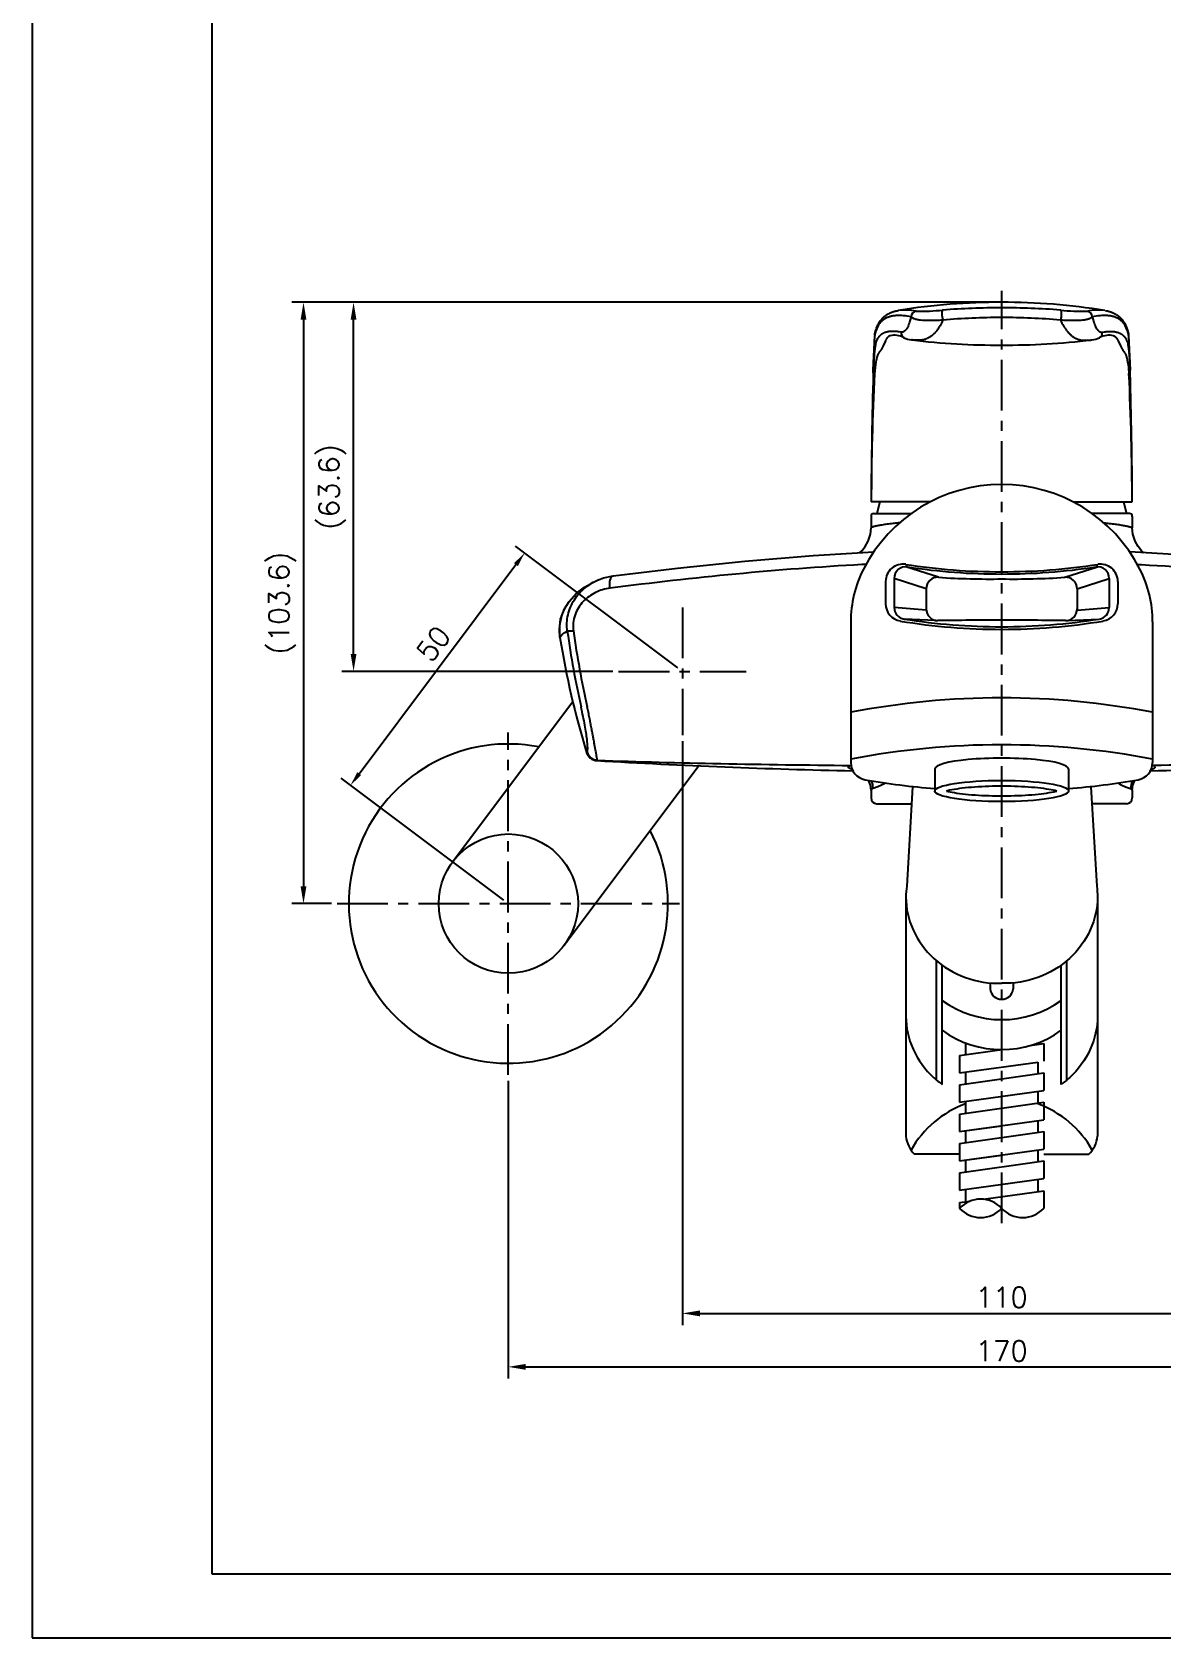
# Model space of a CAD drawing. Extents: x 9962 to 10556, y -5388 to -4968.
# Drawn here: x 9962.5 to 10157.1, y -5388.1 to -5111.5 of the extents above; entities that cross this region are included whole.
import ezdxf

# ---------------------------------------------------------------- set-up
doc = ezdxf.new("R2010")
doc.units = 0
doc.header["$LTSCALE"] = 7
doc.header["$MEASUREMENT"] = 0
doc.linetypes.add('CENTER', pattern=[2, 1.25, -0.25, 0.25, -0.25])
doc.layers.get('0').update_dxf_attribs({"color": 2, "linetype": 'CONTINUOUS'})
for name, color, linetype in [('CL', 1, 'CENTER'), ('D', 2, 'CONTINUOUS'), ('DWG', 7, 'CONTINUOUS'), ('Make2D 표시선', 7, 'CONTINUOUS'), ('Make2D 표시선 - Tangent', 7, 'CONTINUOUS')]:
    doc.layers.add(name, color=color, linetype=linetype)
doc.styles.add('GHS', font='ROMANS.shx', dxfattribs={"bigfont": 'GHS.shx'})

# ---------------------------------------------------------------- blocks, each defined once
blk = doc.blocks.new('BORDER')
for p, q in [((0, 1), (0, 0)), ((0, 0), (1, 0))]:
    blk.add_line(p, q)

msp = doc.modelspace()

# ---------------------------------------------------------------- linework, layer by layer
at = {"color": 4}
for p, q in [((9993.5, -5377.09), (9993.5, -4987.09)), ((10542.5, -5377.09), (9993.5, -5377.09))]:
    msp.add_line(p, q, dxfattribs=at)
at = {"layer": 'CL'}
for p, q in [((10129.54, -5316.67), (10129.54, -5156.02)), ((10074.54, -5210.6), (10074.54, -5232.6)), ((10063.54, -5221.6), (10085.54, -5221.6)), ((10044.54, -5291.11), (10044.54, -5232.11)), ((10015.05, -5261.61), (10074.05, -5261.61))]:
    msp.add_line(p, q, dxfattribs=at)
at = {"layer": 'D'}
for p, q in [((10128.54, -5158.02), (10007.25, -5158.02)), ((10128.54, -5158.02), (10015.88, -5158.02)), ((10009.25, -5161.02), (10009.25, -5258.61)), ((10017.88, -5218.6), (10017.88, -5161.02)), ((10062.54, -5221.6), (10015.88, -5221.6)), ((10074.54, -5233.6), (10074.54, -5334.19)), ((10014.05, -5261.61), (10007.25, -5261.61)), ((10044.54, -5292.11), (10044.54, -5343.4)), ((10077.54, -5332.19), (10181.54, -5332.19)), ((10047.54, -5341.4), (10211.54, -5341.4))]:
    msp.add_line(p, q, dxfattribs=at)
for centre, start, end in [((10125.91, -5317.43), 42.5796, 137.4204), ((10125.91, -5310.77), 222.5796, 317.4204), ((10133.16, -5310.77), 222.5796, 317.4204)]:
    msp.add_arc(centre, 4.92, start, end, dxfattribs=at)
for points in [[(10008.75, -5161.02), (10009.75, -5161.02), (10009.25, -5158.02)], [(10017.38, -5161.02), (10018.38, -5161.02), (10017.88, -5158.02)], [(10017.38, -5218.6), (10018.38, -5218.6), (10017.88, -5221.6)], [(10008.75, -5258.61), (10009.75, -5258.61), (10009.25, -5261.61)], [(10077.54, -5331.69), (10077.54, -5332.69), (10074.54, -5332.19)], [(10047.54, -5340.9), (10047.54, -5341.9), (10044.54, -5341.4)]]:
    msp.add_solid(points, dxfattribs=at)
at = {"layer": 'DWG'}
for p, q in [((10107.54, -5194.4), (10113.98, -5194.4)), ((10108.57, -5192.4), (10108.04, -5194.4)), ((10151.54, -5194.4), (10145.1, -5194.4)), ((10150.5, -5192.4), (10151.04, -5194.4)), ((10107.04, -5194.9), (10107.04, -5196.86)), ((10152.04, -5194.9), (10152.04, -5196.86)), ((10097.07, -5201.64), (10107.49, -5201.02)), ((10162.01, -5201.64), (10151.59, -5201.02)), ((10062.62, -5205.13), (10062.62, -5205.13)), ((10116.54, -5207.39), (10111.03, -5205.58)), ((10111.03, -5205.58), (10111.03, -5210.61)), ((10118.67, -5205.39), (10113.03, -5203.58)), ((10140.41, -5205.39), (10146.05, -5203.58)), ((10142.54, -5207.39), (10148.05, -5205.58)), ((10148.05, -5205.58), (10148.05, -5210.61)), ((10059.08, -5206.27), (10060.11, -5205.8)), ((10060.09, -5205.81), (10060.11, -5205.8)), ((10109.54, -5206.12), (10109.54, -5209.96)), ((10116.54, -5207.39), (10116.54, -5211.05)), ((10142.54, -5207.39), (10142.54, -5211.05)), ((10149.54, -5206.12), (10149.54, -5209.96)), ((10054.21, -5210.85), (10054.21, -5210.85)), ((10116.54, -5211.05), (10111.03, -5210.61)), ((10142.54, -5211.05), (10148.05, -5210.61)), ((10103.54, -5213.07), (10103.54, -5237.31)), ((10118.2, -5212.82), (10112.72, -5212.58)), ((10140.88, -5212.82), (10146.36, -5212.58)), ((10155.54, -5213.07), (10155.54, -5237.31)), ((10053.43, -5215.74), (10053.43, -5215.74)), ((10034.95, -5254.41), (10055.63, -5226.81)), ((10058.02, -5235.57), (10058.03, -5235.57)), ((10077.34, -5237.86), (10054.15, -5268.8)), ((10059.82, -5236.97), (10059.79, -5236.97)), ((10114.2, -5241.46), (10113.17, -5258.6)), ((10144.88, -5241.46), (10145.91, -5258.6)), ((10107.04, -5242.08), (10107.04, -5242.09)), ((10107.04, -5242.08), (10107.04, -5243.4)), ((10152.04, -5242.08), (10152.04, -5243.4)), ((10152.04, -5242.08), (10152.04, -5242.09)), ((10108.04, -5244.4), (10114.02, -5244.4)), ((10151.04, -5244.4), (10145.06, -5244.4)), ((10113.04, -5260.48), (10113.04, -5281.02)), ((10146.04, -5260.48), (10146.04, -5281.02)), ((10118.29, -5291.96), (10118.29, -5271.41)), ((10140.79, -5291.96), (10140.79, -5271.41)), ((10119.29, -5292.74), (10119.29, -5272.2)), ((10139.79, -5292.74), (10139.79, -5272.2)), ((10127.54, -5275.26), (10127.54, -5276.31)), ((10131.54, -5275.26), (10131.54, -5276.31)), ((10113.04, -5281.02), (10113.04, -5301.69)), ((10146.04, -5281.02), (10146.04, -5301.69)), ((10123.29, -5285.58), (10123.29, -5287.61)), ((10134.37, -5286.06), (10136.79, -5285.72)), ((10135.79, -5285.58), (10135.79, -5285.86)), ((10136.79, -5285.72), (10136.79, -5288.74)), ((10122.29, -5287.75), (10129.54, -5286.73)), ((10122.29, -5287.75), (10122.29, -5290.78)), ((10122.29, -5290.78), (10135.79, -5288.89)), ((10122.29, -5292.8), (10136.79, -5290.76)), ((10123.29, -5290.64), (10123.29, -5292.66)), ((10135.79, -5288.89), (10135.79, -5290.91)), ((10136.79, -5290.76), (10136.79, -5293.79)), ((10122.29, -5292.8), (10122.29, -5295.83)), ((10122.29, -5295.83), (10136.79, -5293.79)), ((10135.79, -5293.93), (10135.79, -5295.95)), ((10122.29, -5297.85), (10136.79, -5295.81)), ((10123.29, -5295.69), (10123.29, -5297.71)), ((10136.79, -5295.81), (10136.79, -5298.84)), ((10122.29, -5297.85), (10122.29, -5300.88)), ((10122.29, -5300.88), (10136.79, -5298.84)), ((10135.79, -5298.98), (10135.79, -5301)), ((10122.29, -5300.88), (10129.54, -5299.86)), ((10122.29, -5302.9), (10136.79, -5300.86)), ((10123.29, -5300.74), (10123.29, -5302.76)), ((10136.79, -5300.86), (10136.79, -5303.89)), ((10122.29, -5304.77), (10114.54, -5304.77)), ((10122.29, -5302.9), (10122.29, -5305.93)), ((10122.29, -5305.93), (10136.79, -5303.89)), ((10122.29, -5305.93), (10129.54, -5304.91)), ((10135.79, -5304.03), (10135.79, -5306.05)), ((10136.79, -5304.77), (10144.54, -5304.77)), ((10122.29, -5307.95), (10136.79, -5305.91)), ((10122.29, -5307.95), (10122.29, -5310.98)), ((10123.29, -5305.79), (10123.29, -5307.81)), ((10136.79, -5305.91), (10136.79, -5308.94)), ((10122.29, -5310.98), (10136.79, -5308.94)), ((10135.79, -5309.08), (10135.79, -5311.21)), ((10122.29, -5313.11), (10124.1, -5312.85)), ((10122.29, -5313.11), (10122.29, -5314.1)), ((10123.29, -5310.84), (10123.29, -5312.97)), ((10126.4, -5312.53), (10136.79, -5311.07)), ((10136.79, -5311.07), (10136.79, -5314.1))]:
    msp.add_line(p, q, dxfattribs=at)
at = {"layer": 'DWG', "color": 2}
for p, q in [((10073.74, -5221), (10045.75, -5200.01)), ((10018.85, -5239.22), (10045.85, -5203.21)), ((10043.74, -5261.01), (10015.75, -5240.02))]:
    msp.add_line(p, q, dxfattribs=at)
at = {"layer": 'DWG', "linetype": 'Continuous'}
for p, q in [((10118.04, -5238.38), (10118.04, -5242.21)), ((10141.04, -5238.38), (10141.04, -5242.21))]:
    msp.add_line(p, q, dxfattribs=at)
at = {"layer": 'DWG'}
for points in [[(10105.07, -5201.16), (10105.45, -5200.83), (10106.04, -5200.11), (10106.56, -5199.16), (10106.93, -5197.99), (10107.04, -5196.86)], [(10154.01, -5201.16), (10153.63, -5200.83), (10153.04, -5200.11), (10152.51, -5199.16), (10152.15, -5197.99), (10152.04, -5196.86)], [(10062.62, -5205.13), (10073.67, -5203.81), (10085.27, -5202.62), (10097.07, -5201.64)], [(10060.09, -5205.81), (10060.91, -5205.51), (10062.62, -5205.13)], [(10054.21, -5210.85), (10055.01, -5209.54), (10056.28, -5208.15), (10057.65, -5207.09), (10059.08, -5206.27)], [(10053.43, -5215.74), (10053.33, -5214.34), (10053.55, -5212.63), (10054.21, -5210.85)], [(10107.04, -5242.08), (10106.93, -5241.19), (10106.62, -5240.36)], [(10152.04, -5242.08), (10152.14, -5241.19), (10152.45, -5240.36)]]:
    msp.add_lwpolyline(points, dxfattribs=at)
for points in [[(10113.17, -5258.6, 0.034663), (10113.04, -5260.48, 0.107584), (10114.27, -5266.12, 0.101804), (10117.87, -5271.05, 0.195448), (10129.54, -5275.31, 0.090023)], [(10145.91, -5258.6, -0.034663), (10146.04, -5260.48, -0.107584), (10144.81, -5266.12, -0.101804), (10141.21, -5271.05, -0.195448), (10129.54, -5275.31, -0.090023)], [(10113.04, -5281.02, 0.107584), (10114.27, -5286.67, 0.101804), (10117.87, -5291.6, 0.027667), (10119.29, -5292.74, 0.090023)], [(10146.04, -5281.02, -0.107584), (10144.81, -5286.67, -0.101804), (10141.21, -5291.6, -0.027667), (10139.79, -5292.74, -0.090023)]]:
    msp.add_lwpolyline(points, format="xyb", dxfattribs=at)
msp.add_circle((10044.55, -5261.61), 12, dxfattribs=at)
for centre, radius, start, end in [((10129.54, -5216.13), 26.73, 27.0146, 152.9854), ((10107.54, -5194.9), 0.5, 90.0045, 179.9999), ((10151.54, -5194.9), 0.5, 0.0001, 89.9955), ((10123.54, -5213.07), 20, 152.9854, 180), ((10112.54, -5206.12), 3, 81.1563, 180), ((10113.03, -5205.58), 2, 81.336, 180), ((10129.54, -5096.86), 107.58, 261.1563, 270), ((10129.54, -5097.25), 107.58, 261.336, 270), ((10118.54, -5207.39), 2, 86.1935, 180), ((10127.55, -5071.9), 133.79, 266.1935, 270.85), ((10129.54, -5096.86), 107.58, 270, 278.8437), ((10129.54, -5097.25), 107.58, 270, 278.664), ((10131.52, -5071.9), 133.79, 269.15, 273.8065), ((10140.54, -5207.39), 2, 360, 93.8065), ((10146.05, -5205.58), 2, 360, 98.664), ((10146.54, -5206.12), 3, 360, 98.8437), ((10135.54, -5213.07), 20, 0, 27.0146), ((10061.37, -5214.48), 8.03, 153.0724, 188.9999), ((10112.54, -5209.96), 3, 180, 260.6445), ((10113.03, -5210.61), 2, 180, 261.005), ((10118.54, -5210.85), 2, 180, 270.5023), ((10140.54, -5210.85), 2, 269.4977, 360), ((10146.05, -5210.61), 2, 278.995, 360), ((10146.54, -5209.96), 3, 279.3555, 360), ((10129.54, -5106.78), 107.58, 260.6445, 270), ((10129.54, -5106.33), 107.58, 261.005, 270), ((10129.54, -6055.51), 842.73, 90, 90.7467), ((10129.54, -5106.33), 107.58, 270, 278.995), ((10129.54, -6055.51), 842.73, 89.2533, 90), ((10129.54, -5106.78), 107.58, 270, 279.3555), ((10194.46, -5193.53), 142.76, 188.9514, 197.1252), ((10212.41, -5192.62), 159.24, 187.9661, 192.7368), ((10210.78, -5192.9), 156.55, 187.9839, 192.8421), ((10129.54, -5363.81), 137.64, 79.1117, 100.8883), ((10044.55, -5261.61), 27.5, 79.0238, 27.2762), ((10059.93, -5234.98), 2, 197.066, 265.8188), ((10059.93, -5234.98), 1.99, 197.2037, 198.4334), ((10059.95, -5234.97), 2.01, 198.4567, 212.2162), ((10060.02, -5234.91), 2, 197.1948, 266.4841), ((10129.54, -5371.89), 137.64, 79.1117, 100.8883), ((10059.94, -5234.97), 2.01, 215.7719, 229.8938), ((10059.95, -5234.94), 2.04, 247.8103, 249.7486), ((10060, -5234.46), 2.51, 264.6602, 265.329), ((10129.55, -4038.53), 1200.47, 266.66903, 268.77578), ((10059.99, -5234.57), 2.41, 265.3289, 265.8595), ((10060.58, -5237.86), 1.17, 125.9725, 127.7012), ((10106.54, -5237.31), 3, 180, 260.1644), ((10152.54, -5237.31), 3, 279.8356, 0), ((10129.53, -4038.53), 1200.47, 271.22437, 273.33097), ((10129.54, -5104.64), 137.64, 260.1644, 265.2074), ((10129.54, -5104.64), 137.64, 274.7926, 279.8356), ((10108.04, -5243.4), 1, 180.0005, 269.9839), ((10151.04, -5243.4), 1, 270.0161, 359.9995), ((10129.55, -5276.07), 2.02, 186.7789, 270), ((10129.53, -5276.07), 2.02, 270, 353.2211), ((10129.54, -5264.07), 17.52, 234.1828, 305.8172), ((10129.54, -5269.22), 17.52, 234.1828, 305.8172), ((10129.54, -5312.93), 17.96, 110.3633, 150.3782), ((10129.54, -5312.93), 17.96, 29.6218, 69.6367), ((10118.01, -5301.17), 5, 185.9247, 226), ((10141.07, -5301.17), 5, 314, 354.0753)]:
    msp.add_arc(centre, radius, start, end, dxfattribs=at)
msp.add_ellipse((10129.54, -5238.38), major_axis=(11.5, 0), ratio=0.159299, start_param=0, end_param=3.141593, dxfattribs=at)
msp.add_ellipse((10129.54, -5242.21), major_axis=(11.5, 0), ratio=0.159299, dxfattribs=at)
for points, knots in [([(10111.94, -5196.01), (10111.64, -5196.04), (10110.98, -5196.11), (10110.03, -5196.22), (10109.15, -5196.35), (10108.42, -5196.47), (10107.9, -5196.58), (10107.57, -5196.65), (10107.39, -5196.7), (10107.24, -5196.75), (10107.13, -5196.79), (10107.07, -5196.82), (10107.04, -5196.85), (10107.04, -5196.86)], [0.0461469, 0.0461469, 0.0461469, 0.0461469, 0.2238975, 0.4218907, 0.5925045, 0.7344812, 0.8467322, 0.8914496, 0.9284477, 0.9576732, 0.9791382, 0.9929787, 1, 1, 1, 1]), ([(10147.14, -5196.01), (10147.44, -5196.04), (10148.1, -5196.11), (10149.04, -5196.22), (10149.93, -5196.35), (10150.66, -5196.47), (10151.17, -5196.58), (10151.5, -5196.65), (10151.69, -5196.7), (10151.84, -5196.75), (10151.94, -5196.79), (10152.01, -5196.82), (10152.04, -5196.85), (10152.04, -5196.86)], [0.0468252, 0.0468252, 0.0468252, 0.0468252, 0.2238975, 0.4218907, 0.5925045, 0.7344812, 0.8467322, 0.8914496, 0.9284477, 0.9576732, 0.9791382, 0.9929787, 1, 1, 1, 1]), ([(10062.05, -5207.26), (10062.01, -5206.99), (10061.99, -5206.6), (10062.04, -5206.1), (10062.13, -5205.63), (10062.34, -5205.17), (10062.62, -5205.13)], [0, 0, 0, 0, 0.356494, 0.508468, 0.636348, 1, 1, 1, 1]), ([(10106.16, -5203.17), (10105.92, -5203.18), (10091.18, -5203.97), (10076.46, -5205.44), (10062.05, -5207.26)], [0.2456399, 0.2456399, 0.2456399, 0.2456399, 0.2577136, 1, 1, 1, 1]), ([(10152.92, -5203.17), (10153.16, -5203.18), (10167.9, -5203.97), (10182.61, -5205.44), (10197.03, -5207.26)], [0.2456949, 0.2456949, 0.2456949, 0.2456949, 0.2577136, 1, 1, 1, 1]), ([(10054.7, -5214.69), (10054.63, -5214.22), (10054.59, -5213.26), (10054.78, -5211.85), (10055.22, -5210.5), (10056.1, -5208.85), (10057.66, -5207.11), (10059.25, -5206.16), (10060.09, -5205.81)], [0, 0, 0, 0, 0.12833, 0.255766, 0.382216, 0.507591, 0.754899, 1, 1, 1, 1]), ([(10062.05, -5207.26), (10061.62, -5207.32), (10060.77, -5207.5), (10059.55, -5207.99), (10058.42, -5208.67), (10057.08, -5209.84), (10055.81, -5211.81), (10055.62, -5213.72), (10055.75, -5214.64)], [0, 0, 0, 0, 0.121428, 0.242837, 0.364745, 0.487796, 0.738802, 1, 1, 1, 1]), ([(10053.43, -5215.74), (10053.53, -5215.53), (10053.93, -5215.12), (10054.41, -5214.84), (10054.7, -5214.69)], [0, 0, 0, 0, 0.41642, 1, 1, 1, 1]), ([(10055.75, -5214.64), (10055.62, -5214.66), (10055.38, -5214.68), (10055.06, -5214.7), (10054.85, -5214.7), (10054.74, -5214.7), (10054.7, -5214.69)], [0, 0, 0, 0, 0.390343, 0.690606, 0.890827, 1, 1, 1, 1]), ([(10058.1, -5235.5), (10058.12, -5235.48), (10058.16, -5235.42), (10058.21, -5235.23), (10058.22, -5234.83), (10058.19, -5234.17), (10058.1, -5233.27), (10057.94, -5232.14), (10057.72, -5230.81), (10057.43, -5229.31), (10057.2, -5228.27), (10057.08, -5227.73)], [0, 0, 0, 0, 0.010224, 0.025454, 0.077311, 0.160962, 0.275641, 0.421241, 0.594414, 0.789874, 1, 1, 1, 1]), ([(10059.89, -5236.91), (10059.89, -5236.88), (10059.87, -5236.81), (10059.82, -5236.56), (10059.73, -5236.08), (10059.63, -5235.47), (10059.52, -5234.84), (10059.41, -5234.27), (10059.3, -5233.63), (10059.17, -5232.92), (10059.02, -5232.16), (10058.86, -5231.34), (10058.7, -5230.48), (10058.52, -5229.58), (10058.35, -5228.64), (10058.23, -5228.01), (10058.15, -5227.7)], [0, 0, 0, 0, 0.008764, 0.025031, 0.080511, 0.166829, 0.221615, 0.284036, 0.353453, 0.430041, 0.51322, 0.602226, 0.696249, 0.794421, 0.895953, 1, 1, 1, 1]), ([(10058.1, -5235.5), (10058.1, -5235.51), (10058.07, -5235.53), (10058.04, -5235.55), (10058.03, -5235.57)], [0, 0, 0, 0, 0.268071, 1, 1, 1, 1]), ([(10059.89, -5236.91), (10066.97, -5237.16), (10081.49, -5237.53), (10096.02, -5237.73), (10103.46, -5237.8)], [0, 0, 0, 0, 0.487385, 1, 1, 1, 1]), ([(10103.77, -5238.46), (10103.69, -5238.44), (10103.51, -5238.39), (10103.31, -5238.31), (10103.19, -5238.23), (10103.13, -5238.17), (10103.11, -5238.11), (10103.12, -5238.04), (10103.17, -5237.98), (10103.28, -5237.89), (10103.38, -5237.84), (10103.46, -5237.8)], [0.4802924, 0.4802924, 0.4802924, 0.4802924, 0.5895918, 0.7024521, 0.7432195, 0.774724, 0.800083, 0.8249058, 0.8547964, 0.8930353, 1, 1, 1, 1]), ([(10155.31, -5238.46), (10155.39, -5238.44), (10155.56, -5238.39), (10155.76, -5238.31), (10155.89, -5238.23), (10155.94, -5238.17), (10155.97, -5238.11), (10155.95, -5238.04), (10155.91, -5237.98), (10155.8, -5237.89), (10155.69, -5237.84), (10155.61, -5237.8)], [0.4818011, 0.4818011, 0.4818011, 0.4818011, 0.5895918, 0.7024521, 0.7432195, 0.774724, 0.800083, 0.8249058, 0.8547964, 0.8930353, 1, 1, 1, 1]), ([(10199.18, -5236.91), (10192.11, -5237.16), (10177.58, -5237.53), (10163.06, -5237.73), (10155.61, -5237.8)], [0, 0, 0, 0, 0.487385, 1, 1, 1, 1]), ([(10109.5, -5240.82), (10109.22, -5241), (10108.8, -5241.25), (10108.23, -5241.47), (10107.79, -5241.62), (10107.5, -5241.73), (10107.32, -5241.79)], [0.8094128, 0.8094128, 0.8094128, 0.8094128, 0.8894303, 0.9254724, 0.9558199, 1, 1, 1, 1]), ([(10139.05, -5242.21), (10138.67, -5242.11), (10138.21, -5242.02), (10136.55, -5241.74), (10135.11, -5241.59), (10131.97, -5241.4), (10130.25, -5241.36), (10126.89, -5241.41), (10125.24, -5241.49), (10122.35, -5241.76), (10121.11, -5241.95), (10120.16, -5242.18), (10120.09, -5242.19), (10120.03, -5242.21)], [0.557258, 0.557258, 0.557258, 0.557258, 0.763365, 0.763365, 1.209926, 1.209926, 1.656486, 1.656486, 2.103047, 2.103047, 2.549608, 2.549608, 2.584335, 2.584335, 2.584335, 2.584335]), ([(10149.58, -5240.82), (10149.85, -5241), (10150.28, -5241.25), (10150.85, -5241.47), (10151.28, -5241.62), (10151.58, -5241.73), (10151.75, -5241.79)], [0.8094669, 0.8094669, 0.8094669, 0.8094669, 0.8894303, 0.9254724, 0.9558199, 1, 1, 1, 1]), ([(10107.32, -5241.79), (10107.28, -5241.81), (10107.21, -5241.86), (10107.1, -5241.94), (10107.04, -5242.03), (10107.04, -5242.08)], [0, 0, 0, 0, 0.344455, 0.619017, 1, 1, 1, 1]), ([(10120.03, -5242.21), (10120.41, -5242.31), (10120.87, -5242.4), (10122.53, -5242.68), (10123.96, -5242.83), (10127.11, -5243.02), (10128.83, -5243.06), (10132.19, -5243.01), (10133.84, -5242.93), (10136.73, -5242.66), (10137.97, -5242.47), (10138.92, -5242.24), (10138.99, -5242.22), (10139.05, -5242.21)], [3.69885, 3.69885, 3.69885, 3.69885, 3.904957, 3.904957, 4.351518, 4.351518, 4.798079, 4.798079, 5.24464, 5.24464, 5.6912, 5.6912, 5.725927, 5.725927, 5.725927, 5.725927]), ([(10151.75, -5241.79), (10151.8, -5241.81), (10151.87, -5241.86), (10151.98, -5241.94), (10152.04, -5242.03), (10152.04, -5242.08)], [0, 0, 0, 0, 0.344455, 0.619017, 1, 1, 1, 1])]:
    msp.add_open_spline(points, degree=3, knots=knots, dxfattribs=at)
for points in [[(10059.24, -5236.85), (10059.33, -5236.88), (10059.41, -5236.91), (10059.5, -5236.93)], [(10059.5, -5236.93), (10059.58, -5236.95), (10059.68, -5236.96), (10059.77, -5236.97)], [(10059.82, -5236.97), (10059.83, -5236.96), (10059.85, -5236.94), (10059.87, -5236.93)], [(10103.46, -5237.8), (10103.5, -5237.79), (10103.54, -5237.78), (10103.57, -5237.76)], [(10103.46, -5237.8), (10103.5, -5237.8), (10103.54, -5237.8), (10103.58, -5237.81)], [(10155.61, -5237.8), (10155.58, -5237.79), (10155.54, -5237.78), (10155.5, -5237.76)], [(10155.61, -5237.8), (10155.58, -5237.8), (10155.54, -5237.8), (10155.5, -5237.81)], [(10107.08, -5240.44), (10107.23, -5240.87), (10107.32, -5241.33), (10107.32, -5241.79)], [(10152, -5240.44), (10151.84, -5240.87), (10151.76, -5241.33), (10151.75, -5241.79)]]:
    msp.add_open_spline(points, degree=3, dxfattribs=at)
for points in [[(10054.2, -5268.74), (10054.15, -5268.8)], [(10054.26, -5268.65), (10054.2, -5268.74)]]:
    msp.add_spline(points, degree=3, dxfattribs=at)
at = {"layer": 'DWG', "color": 2}
for points in [[(10045.52, -5202.96), (10046.19, -5203.46), (10047.35, -5201.21)], [(10018.52, -5238.97), (10019.19, -5239.47), (10017.35, -5241.22)]]:
    msp.add_solid(points, dxfattribs=at)
at = {"layer": 'Make2D 표시선'}
for p, q in [((10107.42, -5169.72), (10107.68, -5163.73)), ((10151.4, -5163.73), (10151.66, -5169.72)), ((10107.6, -5166.99), (10107.62, -5166.76)), ((10151.46, -5166.76), (10151.48, -5166.97)), ((10107.52, -5167.92), (10107.6, -5166.99)), ((10107.6, -5166.99), (10107.6, -5166.99)), ((10107.6, -5166.99), (10107.6, -5166.99)), ((10151.48, -5166.97), (10151.48, -5166.97)), ((10151.48, -5166.97), (10151.48, -5166.99)), ((10151.48, -5166.99), (10151.55, -5167.92)), ((10107.06, -5192.4), (10107.04, -5192.4)), ((10117.24, -5192.4), (10107.06, -5192.4)), ((10141.84, -5192.4), (10152.01, -5192.4)), ((10152.01, -5192.4), (10152.03, -5192.4))]:
    msp.add_line(p, q, dxfattribs=at)
for points in [[(10107.68, -5163.65), (10107.68, -5163.61), (10107.69, -5163.56), (10107.7, -5163.48), (10107.71, -5163.39), (10107.73, -5163.3), (10107.75, -5163.21), (10107.77, -5163.13), (10107.8, -5163.04), (10107.82, -5162.96), (10107.86, -5162.83), (10107.91, -5162.71), (10108, -5162.47), (10108.16, -5162.07), (10108.22, -5161.93), (10108.3, -5161.77), (10108.34, -5161.68), (10108.38, -5161.6), (10108.43, -5161.53), (10108.47, -5161.46), (10108.51, -5161.38), (10108.56, -5161.31), (10108.61, -5161.24), (10108.66, -5161.17), (10108.71, -5161.11), (10108.76, -5161.04), (10108.81, -5160.97), (10108.87, -5160.91), (10108.93, -5160.85), (10108.98, -5160.78), (10109.05, -5160.72), (10109.12, -5160.65), (10109.18, -5160.59), (10109.25, -5160.53), (10109.32, -5160.47), (10109.39, -5160.41), (10109.47, -5160.35), (10109.54, -5160.3), (10109.62, -5160.25), (10109.69, -5160.19), (10109.77, -5160.14), (10109.85, -5160.09), (10109.93, -5160.05), (10110.01, -5160), (10110.09, -5159.96), (10110.17, -5159.92), (10110.26, -5159.87), (10110.35, -5159.83), (10110.44, -5159.79), (10110.53, -5159.76), (10110.63, -5159.72), (10110.72, -5159.69), (10110.81, -5159.65), (10110.91, -5159.62), (10111, -5159.59), (10111.1, -5159.57), (10111.2, -5159.54), (10111.31, -5159.52), (10111.41, -5159.49), (10111.51, -5159.47), (10111.71, -5159.44)], [(10119.39, -5159.37), (10119.39, -5159.37), (10119.38, -5159.37), (10119.38, -5159.37), (10119.37, -5159.37), (10119.37, -5159.38), (10119.36, -5159.38), (10119.36, -5159.38), (10119.36, -5159.38), (10119.36, -5159.38), (10119.35, -5159.38), (10119.35, -5159.38), (10119.35, -5159.38), (10119.35, -5159.38), (10119.35, -5159.39), (10119.34, -5159.39), (10119.34, -5159.39), (10119.34, -5159.39), (10119.34, -5159.39), (10119.33, -5159.39), (10119.33, -5159.39), (10119.33, -5159.4), (10119.33, -5159.4), (10119.33, -5159.4), (10119.32, -5159.4), (10119.32, -5159.4), (10119.32, -5159.41), (10119.32, -5159.41), (10119.32, -5159.41), (10119.32, -5159.41), (10119.31, -5159.41), (10119.31, -5159.41), (10119.31, -5159.42), (10119.31, -5159.42), (10119.31, -5159.42), (10119.31, -5159.42), (10119.3, -5159.43), (10119.3, -5159.43), (10119.3, -5159.44), (10119.3, -5159.44), (10119.3, -5159.44), (10119.3, -5159.45), (10119.29, -5159.45), (10119.29, -5159.45), (10119.29, -5159.46), (10119.29, -5159.46), (10119.29, -5159.47), (10119.28, -5159.48), (10119.28, -5159.49), (10119.27, -5159.52), (10119.27, -5159.54), (10119.26, -5159.57), (10119.26, -5159.59), (10119.26, -5159.62), (10119.25, -5159.64), (10119.25, -5159.7), (10119.24, -5159.76), (10119.24, -5159.83), (10119.24, -5159.89), (10119.23, -5159.96), (10119.24, -5160.02), (10119.24, -5160.09), (10119.24, -5160.15), (10119.25, -5160.22), (10119.28, -5160.51), (10119.28, -5160.58), (10119.29, -5160.6), (10119.29, -5160.62), (10119.29, -5160.63), (10119.3, -5160.65), (10119.3, -5160.66), (10119.3, -5160.67), (10119.31, -5160.69), (10119.31, -5160.7), (10119.32, -5160.72), (10119.32, -5160.73), (10119.33, -5160.74), (10119.33, -5160.76), (10119.37, -5160.84), (10119.38, -5160.86), (10119.39, -5160.87), (10119.39, -5160.88), (10119.39, -5160.88), (10119.4, -5160.89), (10119.4, -5160.9), (10119.4, -5160.91), (10119.41, -5160.92), (10119.41, -5160.92), (10119.41, -5160.93), (10119.41, -5160.93), (10119.41, -5160.94), (10119.41, -5160.94), (10119.41, -5160.94), (10119.41, -5160.95), (10119.41, -5160.95), (10119.41, -5160.96), (10119.41, -5160.96), (10119.41, -5160.97), (10119.41, -5160.97), (10119.41, -5160.98), (10119.41, -5160.98), (10119.41, -5160.99), (10119.41, -5160.99), (10119.41, -5161), (10119.41, -5161), (10119.41, -5161.01), (10119.41, -5161.01), (10119.41, -5161.02), (10119.41, -5161.02), (10119.41, -5161.03), (10119.41, -5161.04), (10119.4, -5161.05), (10119.4, -5161.06), (10119.4, -5161.07), (10119.39, -5161.08), (10119.39, -5161.09), (10119.39, -5161.09)], [(10147.36, -5159.44), (10147.57, -5159.47), (10147.77, -5159.52), (10147.87, -5159.54), (10147.97, -5159.57), (10148.07, -5159.59), (10148.17, -5159.62), (10148.27, -5159.65), (10148.36, -5159.69), (10148.45, -5159.72), (10148.54, -5159.76), (10148.63, -5159.79), (10148.72, -5159.83), (10148.81, -5159.87), (10148.9, -5159.92), (10148.99, -5159.96), (10149.07, -5160), (10149.15, -5160.05), (10149.23, -5160.1), (10149.31, -5160.15), (10149.39, -5160.2), (10149.47, -5160.25), (10149.54, -5160.3), (10149.62, -5160.36), (10149.69, -5160.42), (10149.76, -5160.48), (10149.83, -5160.54), (10149.9, -5160.6), (10149.97, -5160.66), (10150.04, -5160.73), (10150.1, -5160.8), (10150.16, -5160.86), (10150.22, -5160.92), (10150.27, -5160.99), (10150.33, -5161.05), (10150.38, -5161.12), (10150.43, -5161.19), (10150.48, -5161.26), (10150.53, -5161.33), (10150.57, -5161.4), (10150.62, -5161.47), (10150.66, -5161.54), (10150.7, -5161.62), (10150.75, -5161.7), (10150.79, -5161.79), (10150.87, -5161.96), (10150.97, -5162.21), (10151.11, -5162.54), (10151.19, -5162.76), (10151.23, -5162.87), (10151.26, -5162.97), (10151.29, -5163.06), (10151.31, -5163.14), (10151.33, -5163.23), (10151.35, -5163.32), (10151.36, -5163.4), (10151.38, -5163.49), (10151.39, -5163.58), (10151.4, -5163.67)]]:
    msp.add_lwpolyline(points, dxfattribs=at)
for centre, radius, start, end in [((10129.54, -5271.19), 113.17, 90.0004, 99.025), ((10129.54, -5271.19), 113.17, 80.9615, 89.9996), ((10114.95, -5160.58), 1.02, 99.0193, 177.0834), ((10111.05, -5167.19), 3.49, 61.9096, 102.7205), ((10114.31, -5160.79), 3.71, 244.144, 264.9959), ((10144.76, -5160.79), 3.71, 275.0064, 295.8537), ((10148.06, -5167.19), 3.49, 77.2795, 118.0904), ((10128.56, -5047.13), 118.26, 262.9615, 270.4741), ((10130.52, -5047.12), 118.27, 269.5262, 277.0382), ((11052.82, -5196.54), 945.78, 178.40378, 179.74915), ((9205.98, -5196.54), 946.06, 0.25078, 1.59507)]:
    msp.add_arc(centre, radius, start, end, dxfattribs=at)
at = {"layer": 'Make2D 표시선 - Tangent'}
for p, q in [((10107.4, -5170.19), (10107.44, -5169.3)), ((10151.67, -5170.2), (10151.64, -5169.3))]:
    msp.add_line(p, q, dxfattribs=at)
for points in [[(10113.93, -5160.53), (10113.61, -5160.47), (10113.28, -5160.41), (10112.95, -5160.37), (10112.62, -5160.33), (10112.34, -5160.31), (10112.05, -5160.3), (10111.91, -5160.3), (10111.76, -5160.3), (10111.62, -5160.3), (10111.48, -5160.31), (10111.34, -5160.32), (10111.21, -5160.33), (10111.08, -5160.34), (10110.95, -5160.36), (10110.82, -5160.38), (10110.69, -5160.4), (10110.56, -5160.43), (10110.43, -5160.46), (10110.32, -5160.49), (10110.21, -5160.52), (10110.11, -5160.56), (10110, -5160.59), (10109.9, -5160.63), (10109.79, -5160.67), (10109.69, -5160.72), (10109.59, -5160.77), (10109.5, -5160.82), (10109.41, -5160.87), (10109.32, -5160.92), (10109.23, -5160.98), (10109.15, -5161.04), (10109.06, -5161.1), (10108.98, -5161.17), (10108.9, -5161.24), (10108.83, -5161.3), (10108.75, -5161.37), (10108.68, -5161.45), (10108.62, -5161.52), (10108.55, -5161.6), (10108.52, -5161.64), (10108.49, -5161.68), (10108.46, -5161.72), (10108.43, -5161.76), (10108.4, -5161.8), (10108.38, -5161.84), (10108.34, -5161.89), (10108.31, -5161.94), (10108.28, -5162), (10108.25, -5162.05), (10108.19, -5162.17), (10108.14, -5162.28), (10108.08, -5162.42), (10108.02, -5162.56), (10107.86, -5162.97), (10107.82, -5163.07), (10107.79, -5163.18), (10107.76, -5163.28), (10107.74, -5163.33), (10107.73, -5163.38), (10107.72, -5163.43), (10107.71, -5163.47), (10107.7, -5163.51), (10107.69, -5163.55), (10107.69, -5163.6), (10107.68, -5163.64), (10107.68, -5163.68), (10107.68, -5163.73)], [(10113.93, -5160.53), (10113.74, -5161.22), (10113.66, -5161.48), (10113.57, -5161.75), (10113.49, -5161.97), (10113.44, -5162.08), (10113.4, -5162.19), (10113.36, -5162.28), (10113.34, -5162.32), (10113.32, -5162.36), (10113.3, -5162.39), (10113.28, -5162.43), (10113.26, -5162.46), (10113.25, -5162.49), (10113.23, -5162.51), (10113.22, -5162.52), (10113.19, -5162.56), (10113.17, -5162.6), (10113.14, -5162.63), (10113.1, -5162.68), (10113.06, -5162.72), (10113.02, -5162.76), (10112.98, -5162.81), (10112.91, -5162.87), (10112.87, -5162.91), (10112.84, -5162.94), (10112.8, -5162.97), (10112.76, -5163), (10112.73, -5163.03), (10112.71, -5163.04), (10112.69, -5163.05), (10112.66, -5163.07), (10112.62, -5163.09), (10112.61, -5163.1), (10112.59, -5163.11), (10112.58, -5163.12), (10112.56, -5163.13), (10112.55, -5163.13), (10112.53, -5163.14), (10112.52, -5163.14), (10112.5, -5163.15), (10112.48, -5163.16), (10112.47, -5163.16), (10112.45, -5163.17), (10112.44, -5163.17), (10112.42, -5163.17), (10112.41, -5163.18), (10112.4, -5163.18), (10112.38, -5163.18), (10112.37, -5163.18), (10112.35, -5163.18), (10112.34, -5163.19), (10112.33, -5163.19), (10112.31, -5163.19), (10112.3, -5163.19), (10112.28, -5163.19), (10112.26, -5163.18), (10112.25, -5163.18), (10112.23, -5163.18), (10112.2, -5163.18)], [(10119.39, -5161.09), (10119.06, -5161.12), (10118.74, -5161.13), (10116.91, -5161.18), (10116.58, -5161.18), (10116.24, -5161.16), (10115.91, -5161.14), (10115.58, -5161.11), (10115.44, -5161.1), (10115.3, -5161.08), (10115.15, -5161.06), (10115.01, -5161.03), (10114.88, -5161), (10114.75, -5160.97), (10114.64, -5160.94), (10114.58, -5160.92), (10114.52, -5160.9), (10114.49, -5160.89), (10114.45, -5160.87), (10114.41, -5160.86), (10114.38, -5160.84), (10114.34, -5160.82), (10114.31, -5160.81), (10114.27, -5160.79), (10114.26, -5160.78), (10114.24, -5160.77), (10114.21, -5160.75), (10114.19, -5160.73), (10114.18, -5160.72), (10114.16, -5160.71), (10114.15, -5160.7), (10114.14, -5160.69), (10114.13, -5160.68), (10114.12, -5160.67), (10114.11, -5160.66), (10114.09, -5160.65), (10114.08, -5160.64), (10114.04, -5160.6), (10114.04, -5160.59), (10114.04, -5160.59), (10114.03, -5160.59), (10114.03, -5160.59), (10114.03, -5160.58), (10114.02, -5160.58), (10114, -5160.57), (10114, -5160.56), (10113.99, -5160.56), (10113.98, -5160.55), (10113.98, -5160.54), (10113.98, -5160.54), (10113.97, -5160.54), (10113.97, -5160.54), (10113.97, -5160.54), (10113.97, -5160.54), (10113.97, -5160.54), (10113.97, -5160.54), (10113.97, -5160.54), (10113.97, -5160.54), (10113.97, -5160.54), (10113.97, -5160.54), (10113.97, -5160.54), (10113.97, -5160.54), (10113.97, -5160.54), (10113.97, -5160.54), (10113.97, -5160.54), (10113.96, -5160.54), (10113.96, -5160.54), (10113.96, -5160.54), (10113.96, -5160.54), (10113.96, -5160.54), (10113.95, -5160.54), (10113.95, -5160.54), (10113.95, -5160.54), (10113.95, -5160.54), (10113.95, -5160.54), (10113.95, -5160.54), (10113.95, -5160.53), (10113.95, -5160.53), (10113.95, -5160.53), (10113.95, -5160.53), (10113.94, -5160.53), (10113.94, -5160.53), (10113.94, -5160.53), (10113.94, -5160.53), (10113.94, -5160.53), (10113.94, -5160.53), (10113.94, -5160.53), (10113.94, -5160.53), (10113.94, -5160.53), (10113.94, -5160.53), (10113.94, -5160.53), (10113.94, -5160.53), (10113.94, -5160.53), (10113.94, -5160.53), (10113.94, -5160.53), (10113.94, -5160.53), (10113.94, -5160.53), (10113.94, -5160.53), (10113.93, -5160.53), (10113.93, -5160.53), (10113.93, -5160.53), (10113.93, -5160.53), (10113.93, -5160.53), (10113.93, -5160.53), (10113.93, -5160.53), (10113.93, -5160.53), (10113.93, -5160.53), (10113.93, -5160.53), (10113.93, -5160.53)], [(10119.42, -5161.09), (10119.3, -5161.35), (10119.18, -5161.6), (10119.05, -5161.84), (10118.92, -5162.09), (10118.79, -5162.29), (10118.66, -5162.49), (10118.52, -5162.69), (10118.45, -5162.79), (10118.38, -5162.88), (10118.31, -5162.97), (10118.24, -5163.05), (10118.17, -5163.13), (10118.09, -5163.21), (10118.02, -5163.29), (10117.95, -5163.37), (10117.87, -5163.45), (10117.79, -5163.52), (10117.71, -5163.59), (10117.64, -5163.66), (10117.56, -5163.72), (10117.48, -5163.79), (10117.39, -5163.85), (10117.31, -5163.91), (10117.22, -5163.97), (10117.14, -5164.03), (10117.06, -5164.07), (10116.99, -5164.12), (10116.91, -5164.16), (10116.83, -5164.2), (10116.75, -5164.24), (10116.67, -5164.28), (10116.58, -5164.32), (10116.5, -5164.35), (10116.42, -5164.38), (10116.34, -5164.41), (10116.26, -5164.43), (10116.18, -5164.46), (10116.1, -5164.47), (10116.02, -5164.49), (10115.94, -5164.51), (10115.86, -5164.52), (10115.77, -5164.53), (10115.67, -5164.54), (10115.58, -5164.55), (10115.48, -5164.56), (10115.37, -5164.56), (10115.25, -5164.56), (10115.02, -5164.56), (10114.76, -5164.55), (10114.5, -5164.54), (10114.26, -5164.52), (10114.14, -5164.5), (10114.02, -5164.49)], [(10139.69, -5161.09), (10139.7, -5161.08), (10139.71, -5161.06), (10139.72, -5161.05), (10139.73, -5161.03), (10139.74, -5161.01), (10139.75, -5161), (10139.75, -5160.98), (10139.76, -5160.96), (10139.77, -5160.94), (10139.77, -5160.92), (10139.78, -5160.91), (10139.78, -5160.89), (10139.79, -5160.87), (10139.79, -5160.85), (10139.8, -5160.81), (10139.81, -5160.73), (10139.83, -5160.57), (10139.84, -5160.49), (10139.85, -5160.41), (10139.86, -5160.31), (10139.86, -5160.22), (10139.86, -5160.13), (10139.86, -5160.04), (10139.86, -5159.97), (10139.86, -5159.9), (10139.86, -5159.83), (10139.85, -5159.76), (10139.84, -5159.7), (10139.84, -5159.67), (10139.83, -5159.64), (10139.83, -5159.61), (10139.82, -5159.58), (10139.81, -5159.55), (10139.8, -5159.52), (10139.8, -5159.5), (10139.8, -5159.48), (10139.79, -5159.48), (10139.79, -5159.47), (10139.79, -5159.46), (10139.78, -5159.45), (10139.78, -5159.45), (10139.78, -5159.44), (10139.78, -5159.44), (10139.77, -5159.43), (10139.77, -5159.43), (10139.77, -5159.43), (10139.77, -5159.43), (10139.77, -5159.42), (10139.77, -5159.42), (10139.76, -5159.42), (10139.76, -5159.42), (10139.76, -5159.41), (10139.76, -5159.41), (10139.76, -5159.41), (10139.76, -5159.41), (10139.75, -5159.41), (10139.75, -5159.4), (10139.75, -5159.4), (10139.75, -5159.4), (10139.75, -5159.4), (10139.74, -5159.4), (10139.74, -5159.39), (10139.74, -5159.39), (10139.74, -5159.39), (10139.73, -5159.39), (10139.73, -5159.39), (10139.73, -5159.39), (10139.73, -5159.38), (10139.72, -5159.38), (10139.72, -5159.38), (10139.72, -5159.38), (10139.72, -5159.38), (10139.71, -5159.38), (10139.71, -5159.38), (10139.71, -5159.38), (10139.71, -5159.37), (10139.7, -5159.37), (10139.7, -5159.37), (10139.7, -5159.37), (10139.7, -5159.37), (10139.69, -5159.37), (10139.69, -5159.37), (10139.69, -5159.37), (10139.69, -5159.37)], [(10145.14, -5160.53), (10145.14, -5160.53), (10145.14, -5160.53), (10145.14, -5160.53), (10145.13, -5160.53), (10145.13, -5160.53), (10145.13, -5160.53), (10145.13, -5160.53), (10145.12, -5160.53), (10145.12, -5160.54), (10145.11, -5160.54), (10145.11, -5160.54), (10145.11, -5160.54), (10145.1, -5160.55), (10145.1, -5160.55), (10145.09, -5160.55), (10145.09, -5160.55), (10145.08, -5160.56), (10145.08, -5160.56), (10145.08, -5160.56), (10145.07, -5160.56), (10145.06, -5160.57), (10145.06, -5160.58), (10145.05, -5160.58), (10145.04, -5160.59), (10145.03, -5160.6), (10145, -5160.64), (10144.98, -5160.65), (10144.97, -5160.66), (10144.96, -5160.67), (10144.95, -5160.69), (10144.93, -5160.7), (10144.92, -5160.71), (10144.91, -5160.72), (10144.89, -5160.73), (10144.88, -5160.74), (10144.86, -5160.75), (10144.83, -5160.77), (10144.82, -5160.78), (10144.8, -5160.79), (10144.77, -5160.81), (10144.73, -5160.82), (10144.7, -5160.84), (10144.66, -5160.86), (10144.62, -5160.87), (10144.59, -5160.89), (10144.55, -5160.9), (10144.5, -5160.92), (10144.44, -5160.94), (10144.32, -5160.97), (10144.19, -5161), (10144.06, -5161.03), (10143.92, -5161.06), (10143.78, -5161.08), (10143.64, -5161.1), (10143.49, -5161.11), (10143.16, -5161.14), (10142.84, -5161.16), (10142.49, -5161.17), (10142.16, -5161.18), (10140.33, -5161.13), (10140.01, -5161.12), (10139.69, -5161.09)], [(10139.69, -5161.09), (10139.8, -5161.35), (10139.92, -5161.6), (10140.05, -5161.84), (10140.19, -5162.09), (10140.32, -5162.29), (10140.45, -5162.49), (10140.59, -5162.69), (10140.66, -5162.79), (10140.73, -5162.88), (10140.8, -5162.97), (10140.87, -5163.05), (10140.94, -5163.13), (10141.01, -5163.21), (10141.09, -5163.29), (10141.16, -5163.37), (10141.24, -5163.45), (10141.32, -5163.52), (10141.39, -5163.59), (10141.47, -5163.66), (10141.55, -5163.72), (10141.63, -5163.79), (10141.71, -5163.85), (10141.8, -5163.91), (10141.88, -5163.97), (10141.97, -5164.03), (10142.05, -5164.07), (10142.12, -5164.12), (10142.2, -5164.16), (10142.28, -5164.2), (10142.36, -5164.24), (10142.44, -5164.28), (10142.52, -5164.32), (10142.61, -5164.35), (10142.69, -5164.38), (10142.77, -5164.41), (10142.85, -5164.43), (10142.93, -5164.46), (10143.01, -5164.47), (10143.08, -5164.49), (10143.16, -5164.51), (10143.24, -5164.52), (10143.34, -5164.53), (10143.43, -5164.54), (10143.53, -5164.55), (10143.63, -5164.56), (10143.74, -5164.56), (10143.86, -5164.56), (10144.09, -5164.56), (10144.35, -5164.55), (10144.61, -5164.54), (10144.85, -5164.52), (10144.97, -5164.5), (10145.09, -5164.49)], [(10151.4, -5163.73), (10151.4, -5163.68), (10151.39, -5163.64), (10151.39, -5163.6), (10151.38, -5163.56), (10151.38, -5163.51), (10151.37, -5163.47), (10151.36, -5163.43), (10151.35, -5163.39), (10151.34, -5163.34), (10151.32, -5163.28), (10151.29, -5163.18), (10151.26, -5163.08), (10151.15, -5162.8), (10151, -5162.42), (10150.94, -5162.29), (10150.89, -5162.17), (10150.83, -5162.06), (10150.8, -5162.01), (10150.77, -5161.95), (10150.74, -5161.9), (10150.7, -5161.84), (10150.68, -5161.8), (10150.65, -5161.76), (10150.62, -5161.72), (10150.59, -5161.68), (10150.56, -5161.64), (10150.53, -5161.6), (10150.46, -5161.53), (10150.4, -5161.45), (10150.33, -5161.38), (10150.26, -5161.31), (10150.18, -5161.24), (10150.1, -5161.17), (10150.02, -5161.11), (10149.94, -5161.05), (10149.85, -5160.99), (10149.76, -5160.93), (10149.67, -5160.87), (10149.58, -5160.82), (10149.49, -5160.77), (10149.39, -5160.72), (10149.28, -5160.68), (10149.18, -5160.63), (10149.07, -5160.59), (10148.97, -5160.55), (10148.86, -5160.52), (10148.75, -5160.49), (10148.64, -5160.46), (10148.52, -5160.43), (10148.39, -5160.4), (10148.26, -5160.38), (10148.14, -5160.36), (10148.01, -5160.35), (10147.88, -5160.33), (10147.76, -5160.32), (10147.63, -5160.31), (10147.49, -5160.3), (10147.34, -5160.3), (10147.2, -5160.3), (10147.06, -5160.3), (10146.77, -5160.31), (10146.48, -5160.33), (10146.15, -5160.37), (10145.81, -5160.41), (10145.48, -5160.47), (10145.14, -5160.53)], [(10145.14, -5160.53), (10145.33, -5161.22), (10145.42, -5161.48), (10145.51, -5161.75), (10145.59, -5161.97), (10145.63, -5162.08), (10145.68, -5162.19), (10145.72, -5162.28), (10145.74, -5162.32), (10145.76, -5162.36), (10145.78, -5162.39), (10145.79, -5162.43), (10145.81, -5162.46), (10145.83, -5162.49), (10145.84, -5162.51), (10145.86, -5162.52), (10145.88, -5162.56), (10145.91, -5162.6), (10145.94, -5162.63), (10145.98, -5162.68), (10146.02, -5162.72), (10146.06, -5162.76), (10146.1, -5162.81), (10146.17, -5162.87), (10146.2, -5162.91), (10146.24, -5162.94), (10146.28, -5162.97), (10146.31, -5163), (10146.35, -5163.03), (10146.37, -5163.04), (10146.39, -5163.05), (10146.42, -5163.07), (10146.45, -5163.09), (10146.47, -5163.1), (10146.48, -5163.11), (10146.5, -5163.12), (10146.52, -5163.13), (10146.53, -5163.13), (10146.55, -5163.14), (10146.56, -5163.14), (10146.58, -5163.15), (10146.59, -5163.16), (10146.61, -5163.16), (10146.62, -5163.17), (10146.64, -5163.17), (10146.65, -5163.17), (10146.67, -5163.18), (10146.68, -5163.18), (10146.69, -5163.18), (10146.71, -5163.18), (10146.72, -5163.18), (10146.74, -5163.19), (10146.75, -5163.19), (10146.77, -5163.19), (10146.78, -5163.19), (10146.8, -5163.19), (10146.81, -5163.18), (10146.83, -5163.18), (10146.84, -5163.18), (10146.87, -5163.18)], [(10112.2, -5163.18), (10111.86, -5163.12), (10111.7, -5163.09), (10111.54, -5163.07), (10111.38, -5163.06), (10111.23, -5163.04), (10111.07, -5163.03), (10110.92, -5163.03), (10110.79, -5163.03), (10110.65, -5163.03), (10110.52, -5163.03), (10110.38, -5163.04), (10110.25, -5163.05), (10110.12, -5163.07), (10109.99, -5163.09), (10109.92, -5163.11), (10109.85, -5163.12), (10109.74, -5163.15), (10109.68, -5163.16), (10109.62, -5163.18), (10109.57, -5163.19), (10109.51, -5163.21), (10109.46, -5163.23), (10109.4, -5163.25), (10109.35, -5163.27), (10109.29, -5163.3), (10109.24, -5163.32), (10109.19, -5163.34), (10109.14, -5163.37), (10109.09, -5163.4), (10109.04, -5163.42), (10108.99, -5163.45), (10108.94, -5163.48), (10108.89, -5163.51), (10108.84, -5163.54), (10108.8, -5163.58), (10108.75, -5163.61), (10108.71, -5163.64), (10108.66, -5163.68), (10108.62, -5163.72), (10108.58, -5163.75), (10108.54, -5163.79), (10108.5, -5163.83), (10108.46, -5163.86), (10108.43, -5163.9), (10108.39, -5163.94), (10108.35, -5163.99), (10108.32, -5164.03), (10108.29, -5164.06), (10108.26, -5164.1), (10108.24, -5164.14), (10108.21, -5164.18), (10108.19, -5164.22), (10108.16, -5164.26), (10108.14, -5164.3), (10108.11, -5164.34), (10108.07, -5164.43), (10108.02, -5164.52), (10107.92, -5164.74), (10107.91, -5164.77), (10107.9, -5164.79), (10107.89, -5164.81), (10107.89, -5164.84), (10107.88, -5164.86), (10107.87, -5164.88), (10107.86, -5164.91), (10107.85, -5164.97), (10107.83, -5165.05), (10107.81, -5165.14), (10107.78, -5165.31), (10107.73, -5165.67), (10107.68, -5166.03), (10107.59, -5166.96), (10107.5, -5168.1), (10107.44, -5169.25)], [(10110.28, -5163.78), (10110.26, -5163.8), (10110.23, -5163.81), (10110.21, -5163.82), (10110.19, -5163.83), (10110.17, -5163.84), (10110.15, -5163.86), (10110.12, -5163.87), (10110.1, -5163.88), (10110.08, -5163.9), (10110.06, -5163.91), (10110.04, -5163.93), (10110.02, -5163.94), (10110, -5163.96), (10109.98, -5163.97), (10109.96, -5163.99), (10109.94, -5164.01), (10109.92, -5164.03), (10109.9, -5164.04), (10109.89, -5164.06), (10109.87, -5164.08), (10109.85, -5164.1), (10109.83, -5164.12), (10109.8, -5164.16), (10109.76, -5164.2), (10109.73, -5164.25), (10109.7, -5164.29), (10109.67, -5164.34), (10109.65, -5164.38), (10109.62, -5164.41), (10109.58, -5164.49), (10109.54, -5164.57), (10109.5, -5164.65), (10109.11, -5165.52), (10109, -5165.76), (10108.88, -5165.99), (10108.83, -5166.08), (10108.78, -5166.17), (10108.72, -5166.26), (10108.69, -5166.31), (10108.66, -5166.35), (10108.62, -5166.41), (10108.58, -5166.46), (10108.54, -5166.52), (10108.45, -5166.62), (10108.41, -5166.68), (10108.39, -5166.71), (10108.37, -5166.73), (10108.35, -5166.76), (10108.33, -5166.79), (10108.3, -5166.83), (10108.28, -5166.87), (10108.26, -5166.91), (10108.24, -5166.95), (10108.22, -5166.99), (10108.2, -5167.04), (10108.18, -5167.08), (10108.16, -5167.12), (10108.14, -5167.18), (10108.12, -5167.25), (10108.09, -5167.31), (10108.07, -5167.38), (10108.04, -5167.51), (10108, -5167.64), (10107.96, -5167.81), (10107.93, -5167.98), (10107.86, -5168.32), (10107.8, -5168.78), (10107.74, -5169.23), (10107.64, -5170.36)], [(10146.87, -5163.18), (10147.21, -5163.12), (10147.38, -5163.09), (10147.54, -5163.07), (10147.69, -5163.06), (10147.85, -5163.04), (10148, -5163.03), (10148.16, -5163.03), (10148.29, -5163.03), (10148.42, -5163.03), (10148.56, -5163.03), (10148.69, -5163.04), (10148.83, -5163.05), (10148.96, -5163.07), (10149.09, -5163.09), (10149.16, -5163.11), (10149.22, -5163.12), (10149.34, -5163.15), (10149.39, -5163.16), (10149.45, -5163.18), (10149.51, -5163.19), (10149.57, -5163.21), (10149.62, -5163.23), (10149.68, -5163.25), (10149.73, -5163.27), (10149.78, -5163.3), (10149.84, -5163.32), (10149.89, -5163.34), (10149.94, -5163.37), (10149.99, -5163.4), (10150.04, -5163.42), (10150.09, -5163.45), (10150.14, -5163.48), (10150.19, -5163.51), (10150.23, -5163.54), (10150.28, -5163.58), (10150.33, -5163.61), (10150.37, -5163.64), (10150.42, -5163.68), (10150.46, -5163.72), (10150.5, -5163.75), (10150.54, -5163.79), (10150.58, -5163.83), (10150.61, -5163.86), (10150.65, -5163.9), (10150.69, -5163.94), (10150.72, -5163.99), (10150.76, -5164.03), (10150.78, -5164.06), (10150.81, -5164.1), (10150.84, -5164.14), (10150.87, -5164.18), (10150.89, -5164.22), (10150.92, -5164.26), (10150.94, -5164.3), (10150.96, -5164.34), (10151.01, -5164.43), (10151.06, -5164.52), (10151.15, -5164.74), (10151.17, -5164.77), (10151.17, -5164.79), (10151.18, -5164.81), (10151.19, -5164.84), (10151.2, -5164.86), (10151.21, -5164.88), (10151.21, -5164.91), (10151.23, -5164.97), (10151.25, -5165.05), (10151.27, -5165.14), (10151.3, -5165.31), (10151.35, -5165.67), (10151.4, -5166.03), (10151.49, -5166.96), (10151.57, -5168.1), (10151.64, -5169.25)], [(10148.83, -5163.78), (10148.85, -5163.8), (10148.87, -5163.81), (10148.9, -5163.82), (10148.92, -5163.83), (10148.94, -5163.84), (10148.96, -5163.86), (10148.98, -5163.87), (10149, -5163.88), (10149.03, -5163.9), (10149.05, -5163.91), (10149.07, -5163.93), (10149.09, -5163.94), (10149.11, -5163.96), (10149.13, -5163.97), (10149.15, -5163.99), (10149.16, -5164.01), (10149.18, -5164.03), (10149.2, -5164.04), (10149.22, -5164.06), (10149.24, -5164.08), (10149.26, -5164.1), (10149.28, -5164.12), (10149.31, -5164.16), (10149.35, -5164.2), (10149.38, -5164.25), (10149.41, -5164.29), (10149.44, -5164.34), (10149.46, -5164.38), (10149.48, -5164.41), (10149.53, -5164.49), (10149.57, -5164.57), (10149.61, -5164.65), (10149.99, -5165.52), (10150.11, -5165.76), (10150.23, -5165.99), (10150.28, -5166.08), (10150.33, -5166.17), (10150.39, -5166.26), (10150.41, -5166.31), (10150.44, -5166.35), (10150.48, -5166.41), (10150.52, -5166.46), (10150.57, -5166.52), (10150.65, -5166.62), (10150.7, -5166.68), (10150.72, -5166.71), (10150.74, -5166.73), (10150.76, -5166.76), (10150.78, -5166.79), (10150.8, -5166.83), (10150.83, -5166.87), (10150.85, -5166.91), (10150.87, -5166.95), (10150.89, -5166.99), (10150.91, -5167.04), (10150.93, -5167.08), (10150.94, -5167.12), (10150.97, -5167.18), (10150.99, -5167.25), (10151.01, -5167.31), (10151.03, -5167.38), (10151.07, -5167.51), (10151.11, -5167.64), (10151.15, -5167.81), (10151.18, -5167.98), (10151.24, -5168.32), (10151.31, -5168.78), (10151.37, -5169.23), (10151.47, -5170.36)]]:
    msp.add_lwpolyline(points, dxfattribs=at)
for centre, radius, start, end in [((10112.85, -5168.29), 8.93, 77.4641, 97.3188), ((10115.16, -5117.17), 42.4, 269.4998, 275.7286), ((10129.52, -5290.26), 131.29, 89.9932, 94.4259), ((10129.56, -5278.5), 117.85, 90.0122, 94.9538), ((10129.55, -5290.26), 131.29, 85.5741, 90.0068), ((10129.51, -5278.49), 117.84, 85.0464, 89.9883), ((10143.92, -5117.18), 42.4, 264.2714, 270.5002), ((10146.23, -5168.38), 9.01, 83.1134, 102.4704), ((10144.14, -5160.57), 1, 2.1808, 81.7184), ((10113.19, -5163.27), 0.991, 174.583, 239.9515), ((10145.89, -5163.27), 0.991, 300.0485, 5.417), ((10109.98, -5169.44), 2.54, 175.7176, 201.2154), ((10149.1, -5169.44), 2.54, 338.7846, 4.2824), ((10643.18, -5194.6), 536.12, 177.4081, 179.764), ((9615.9, -5194.6), 536.12, 0.236, 2.5919)]:
    msp.add_arc(centre, radius, start, end, dxfattribs=at)

# ---------------------------------------------------------------- block references
at = {"xscale": 594, "yscale": 420, "zscale": 594}
msp.add_blockref('BORDER', (9962.5, -5388.09), dxfattribs=at)

# ---------------------------------------------------------------- texts
at = {"layer": 'D', "char_height": 3.5, "attachment_point": 5, "rotation": 90, "style": 'GHS'}
for s, insert in [('\\A1;(63.6)', (10014.22, -5189.81)), ('\\A1;(103.6)', (10005.59, -5209.82))]:
    msp.add_mtext(s, dxfattribs=dict(at, insert=insert))
at = {"layer": 'D', "char_height": 3.5, "attachment_point": 5, "style": 'GHS'}
for s, insert in [('\\A1;110', (10129.54, -5329.44)), ('\\A1;170', (10129.54, -5338.65))]:
    msp.add_mtext(s, dxfattribs=dict(at, insert=insert))
at = {"layer": 'DWG', "color": 2, "insert": (10031.66, -5216.86), "char_height": 3.5, "attachment_point": 5, "rotation": 53.1367, "style": 'GHS'}
msp.add_mtext('\\A1;50', dxfattribs=at)

doc.saveas('drawing.dxf')
